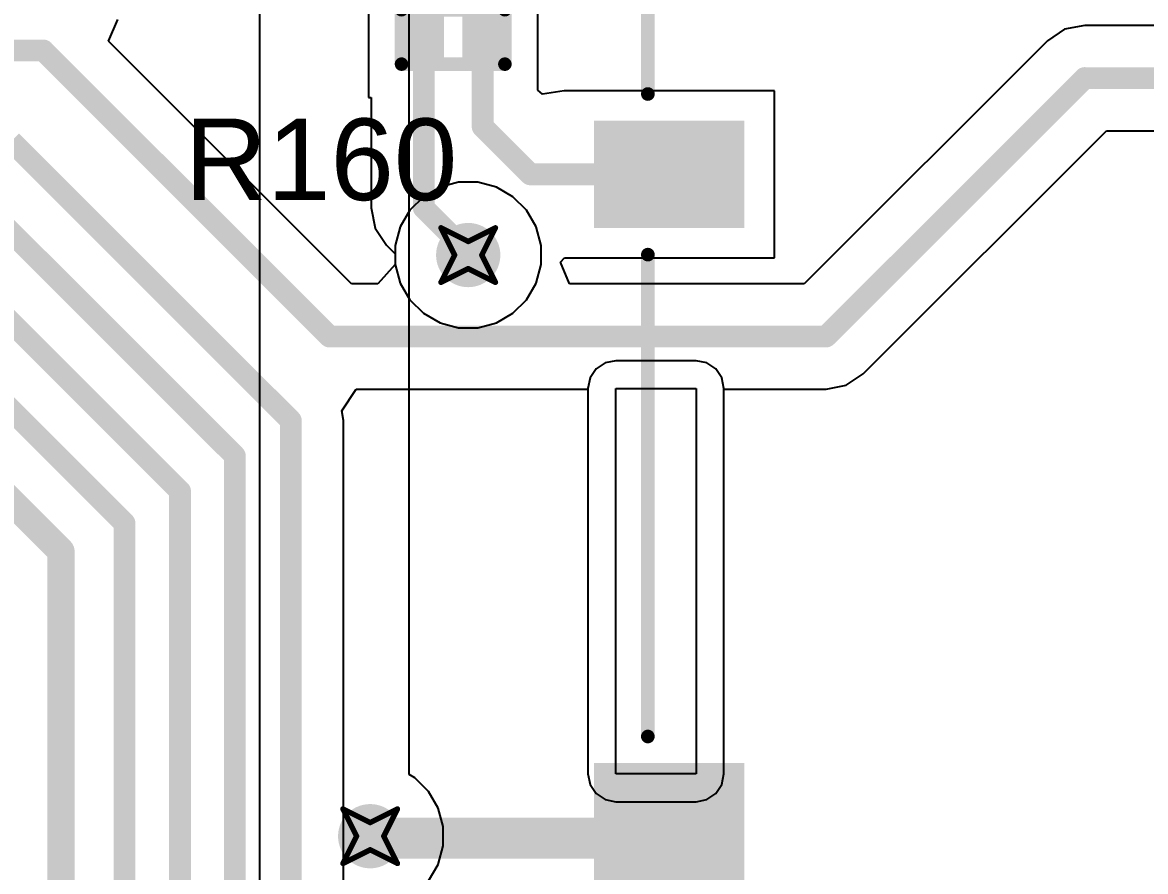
# Model space of a CAD drawing. Header units: inches. Extents: x -36 to 349, y -11 to 240.
# Drawn here: x 122.46 to 132.94, y 56.42 to 64.35 of the extents above; entities that cross this region are included whole.
import ezdxf

# ---------------------------------------------------------------- set-up
doc = ezdxf.new("R2010")
doc.units = ezdxf.units.IN
for name, color, linetype in [('Bottom Layer', 5, 'Continuous'), ('Drill Drawing', 1, 'Continuous'), ('Keep-Out Layer', 6, 'Continuous'), ('Layer 1', 16, 'Continuous'), ('Layer 2', 76, 'Continuous'), ('Top Layer', 1, 'Continuous'), ('Top Overlay', 2, 'Continuous'), ('Top Paste', 8, 'Continuous'), ('Top Solder', 216, 'Continuous'), ('Via Holes', 16, 'Continuous')]:
    doc.layers.add(name, color=color, linetype=linetype)
doc.styles.add('Arial', font='', dxfattribs={"height": 0.2})
doc.styles.get('Arial').set_extended_font_data('Arial')

# ---------------------------------------------------------------- blocks, each defined once
blk = doc.blocks.new('R___0201_222')
at = {"layer": 'Top Layer'}
for points in [[(-0.41, 0.185), (-0.14, 0.185), (-0.14, -0.185), (-0.41, -0.185)], [(0.14, 0.185), (0.41, 0.185), (0.41, -0.185), (0.14, -0.185)]]:
    blk.add_hatch(color=1, dxfattribs=at).paths.add_polyline_path(points)
at = {"layer": 'Top Paste'}
for points in [[(-0.41, 0.185), (-0.14, 0.185), (-0.14, -0.185), (-0.41, -0.185)], [(0.14, 0.185), (0.41, 0.185), (0.41, -0.185), (0.14, -0.185)]]:
    blk.add_hatch(color=8, dxfattribs=at).paths.add_polyline_path(points)
at = {"layer": 'Top Solder'}
for points in [[(-0.465, 0.24), (-0.085, 0.24), (-0.085, -0.24), (-0.465, -0.24)], [(0.085, 0.24), (0.465, 0.24), (0.465, -0.24), (0.085, -0.24)]]:
    blk.add_hatch(color=216, dxfattribs=at).paths.add_polyline_path(points)
at = {"layer": 'Top Overlay'}
for points in [[(0.483, 0.254, 0.127, 0.127, 0), (-0.483, 0.254, 0.127, 0.127, 0)], [(-0.483, 0.254, 0.127, 0.127, 0), (-0.483, -0.254, 0.127, 0.127, 0)], [(0.483, 0.254, 0.127, 0.127, 0), (0.483, -0.254, 0.127, 0.127, 0)], [(0.483, -0.254, 0.127, 0.127, 0), (-0.483, -0.254, 0.127, 0.127, 0)]]:
    blk.add_lwpolyline(points, format="xyseb", dxfattribs=at)
for points in [[(-0.514, 0.254, 0.0635, 0.0635, 1), (-0.451, 0.254, 0.0635, 0.0635, 1)], [(-0.514, 0.254, 0.0635, 0.0635, 1), (-0.451, 0.254, 0.0635, 0.0635, 1)], [(0.451, 0.254, 0.0635, 0.0635, 1), (0.514, 0.254, 0.0635, 0.0635, 1)], [(0.451, 0.254, 0.0635, 0.0635, 1), (0.514, 0.254, 0.0635, 0.0635, 1)], [(-0.514, -0.254, 0.0635, 0.0635, 1), (-0.451, -0.254, 0.0635, 0.0635, 1)], [(-0.514, -0.254, 0.0635, 0.0635, 1), (-0.451, -0.254, 0.0635, 0.0635, 1)], [(0.451, -0.254, 0.0635, 0.0635, 1), (0.514, -0.254, 0.0635, 0.0635, 1)], [(0.451, -0.254, 0.0635, 0.0635, 1), (0.514, -0.254, 0.0635, 0.0635, 1)]]:
    blk.add_lwpolyline(points, format="xyseb", close=True, dxfattribs=at)
blk = doc.blocks.new('DM3BT_DSF_PEJS_332')
at = {"layer": 'Top Layer'}
for points in [[(6.05, 3.85), (7.25, 3.85), (7.25, 2.65), (6.05, 2.65)], [(6.05, -2.55), (7.25, -2.55), (7.25, -3.35), (6.05, -3.35)]]:
    blk.add_hatch(color=1, dxfattribs=at).paths.add_polyline_path(points)
at = {"layer": 'Top Paste'}
for points in [[(6.05, 3.85), (7.25, 3.85), (7.25, 2.65), (6.05, 2.65)], [(6.05, -2.55), (7.25, -2.55), (7.25, -3.35), (6.05, -3.35)]]:
    blk.add_hatch(color=8, dxfattribs=at).paths.add_polyline_path(points)
at = {"layer": 'Top Solder'}
for points in [[(5.948, 3.952), (7.352, 3.952), (7.352, 2.548), (5.948, 2.548)], [(5.948, -2.448), (7.352, -2.448), (7.352, -3.452), (5.948, -3.452)]]:
    blk.add_hatch(color=216, dxfattribs=at).paths.add_polyline_path(points)
at = {"layer": 'Keep-Out Layer'}
for p, q in [((6.4, -0.95), (6.4, 2.65)), ((6.4, 2.65), (7.15, 2.65)), ((7.15, 2.65), (7.15, -0.95)), ((7.15, -0.95), (6.4, -0.95))]:
    blk.add_line(p, q, dxfattribs=at)
at = {"layer": 'Top Overlay'}
for points in [[(6.85, 2.3, 0.127, 0.127, 0), (6.85, -2.2, 0.127, 0.127, 0)], [(6.85, -3.7, 0.127, 0.127, 0), (6.85, -4.65, 0.127, 0.127, 0)]]:
    blk.add_lwpolyline(points, format="xyseb", dxfattribs=at)
for points in [[(6.818, 2.3, 0.0635, 0.0635, 1), (6.882, 2.3, 0.0635, 0.0635, 1)], [(6.818, -2.2, 0.0635, 0.0635, 1), (6.882, -2.2, 0.0635, 0.0635, 1)], [(6.818, -3.7, 0.0635, 0.0635, 1), (6.882, -3.7, 0.0635, 0.0635, 1)]]:
    blk.add_lwpolyline(points, format="xyseb", close=True, dxfattribs=at)

msp = doc.modelspace()

# ---------------------------------------------------------------- hatches: boundary and pattern name
at = {"layer": 'Bottom Layer'}
h = msp.add_hatch(color=5, dxfattribs=at)
edge = h.paths.add_edge_path()
edge.add_arc((126.62, 62.174), 0.3, 0, 360)
h = msp.add_hatch(color=5, dxfattribs=at)
edge = h.paths.add_edge_path()
edge.add_arc((125.705, 56.747), 0.3, 0, 360)
at = {"layer": 'Layer 1'}
h = msp.add_hatch(color=16, dxfattribs=at)
edge = h.paths.add_edge_path()
edge.add_arc((126.62, 62.174), 0.3, 0, 360)
h = msp.add_hatch(color=16, dxfattribs=at)
edge = h.paths.add_edge_path()
edge.add_arc((125.705, 56.747), 0.3, 0, 360)
at = {"layer": 'Layer 2'}
h = msp.add_hatch(color=76, dxfattribs=at)
edge = h.paths.add_edge_path()
edge.add_arc((126.62, 62.174), 0.3, 0, 360)
h = msp.add_hatch(color=76, dxfattribs=at)
edge = h.paths.add_edge_path()
edge.add_arc((125.705, 56.747), 0.3, 0, 360)
at = {"layer": 'Top Layer'}
h = msp.add_hatch(color=1, dxfattribs=at)
edge = h.paths.add_edge_path()
edge.add_arc((126.62, 62.174), 0.3, 0, 360)
h = msp.add_hatch(color=1, dxfattribs=at)
edge = h.paths.add_edge_path()
edge.add_arc((125.705, 56.747), 0.3, 0, 360)
at = {"layer": 'Via Holes'}
h = msp.add_hatch(color=7, dxfattribs=at)
edge = h.paths.add_edge_path()
edge.add_arc((126.62, 62.174), 0.15, 0, 360)
h = msp.add_hatch(color=7, dxfattribs=at)
edge = h.paths.add_edge_path()
edge.add_arc((125.705, 56.747), 0.15, 0, 360)

# ---------------------------------------------------------------- linework, layer by layer
at = {"layer": 'Bottom Layer'}
for p, q in [((126.357, 62.809), (126.202, 62.719)), ((126.53, 62.855), (126.357, 62.809)), ((126.71, 62.855), (126.53, 62.855)), ((126.883, 62.809), (126.71, 62.855)), ((127.038, 62.719), (126.883, 62.809)), ((126.202, 62.719), (126.075, 62.593)), ((127.165, 62.593), (127.038, 62.719)), ((126.075, 62.593), (125.985, 62.437)), ((127.255, 62.437), (127.165, 62.593)), ((125.985, 62.437), (125.939, 62.264)), ((127.301, 62.264), (127.255, 62.437)), ((125.939, 62.264), (125.939, 62.085)), ((127.301, 62.085), (127.301, 62.264)), ((125.939, 62.085), (125.985, 61.912)), ((127.255, 61.912), (127.301, 62.085)), ((125.985, 61.912), (126.075, 61.756)), ((127.165, 61.756), (127.255, 61.912)), ((126.075, 61.756), (126.202, 61.63)), ((127.038, 61.63), (127.165, 61.756)), ((126.202, 61.63), (126.357, 61.54)), ((126.357, 61.54), (126.53, 61.493)), ((126.71, 61.493), (126.883, 61.54)), ((126.883, 61.54), (127.038, 61.63)), ((126.53, 61.493), (126.71, 61.493)), ((127.898, 61.167), (127.814, 61.111)), ((127.997, 61.187), (127.898, 61.167)), ((128.747, 61.187), (127.997, 61.187)), ((128.846, 61.167), (128.747, 61.187)), ((128.93, 61.111), (128.846, 61.167)), ((127.758, 61.027), (127.738, 60.928)), ((127.814, 61.111), (127.758, 61.027)), ((128.986, 61.027), (128.93, 61.111)), ((129.006, 60.928), (128.986, 61.027)), ((127.738, 60.928), (127.738, 57.328)), ((129.006, 57.328), (129.006, 60.928)), ((127.738, 57.328), (127.758, 57.229)), ((128.986, 57.229), (129.006, 57.328)), ((127.758, 57.229), (127.814, 57.145)), ((127.814, 57.145), (127.898, 57.089)), ((128.846, 57.089), (128.93, 57.145)), ((128.93, 57.145), (128.986, 57.229)), ((127.898, 57.089), (127.997, 57.069)), ((127.997, 57.069), (128.747, 57.069)), ((128.747, 57.069), (128.846, 57.089))]:
    msp.add_line(p, q, dxfattribs=at)
at = {"layer": 'Drill Drawing'}
for points in [[(126.366, 62.428, 0.0508, 0.0508, 0), (126.62, 62.301, 0.0508, 0.0508, 0)], [(126.366, 62.428, 0.0508, 0.0508, 0), (126.493, 62.174, 0.0508, 0.0508, 0)], [(126.62, 62.301, 0.0508, 0.0508, 0), (126.874, 62.428, 0.0508, 0.0508, 0)], [(126.747, 62.174, 0.0508, 0.0508, 0), (126.874, 62.428, 0.0508, 0.0508, 0)], [(126.366, 61.92, 0.0508, 0.0508, 0), (126.493, 62.174, 0.0508, 0.0508, 0)], [(126.747, 62.174, 0.0508, 0.0508, 0), (126.874, 61.92, 0.0508, 0.0508, 0)], [(126.366, 61.92, 0.0508, 0.0508, 0), (126.62, 62.047, 0.0508, 0.0508, 0)], [(126.62, 62.047, 0.0508, 0.0508, 0), (126.874, 61.92, 0.0508, 0.0508, 0)], [(125.451, 57.001, 0.0508, 0.0508, 0), (125.705, 56.874, 0.0508, 0.0508, 0)], [(125.451, 57.001, 0.0508, 0.0508, 0), (125.578, 56.747, 0.0508, 0.0508, 0)], [(125.705, 56.874, 0.0508, 0.0508, 0), (125.959, 57.001, 0.0508, 0.0508, 0)], [(125.832, 56.747, 0.0508, 0.0508, 0), (125.959, 57.001, 0.0508, 0.0508, 0)], [(125.451, 56.493, 0.0508, 0.0508, 0), (125.578, 56.747, 0.0508, 0.0508, 0)], [(125.832, 56.747, 0.0508, 0.0508, 0), (125.959, 56.493, 0.0508, 0.0508, 0)], [(125.451, 56.493, 0.0508, 0.0508, 0), (125.705, 56.62, 0.0508, 0.0508, 0)], [(125.705, 56.62, 0.0508, 0.0508, 0), (125.959, 56.493, 0.0508, 0.0508, 0)]]:
    msp.add_lwpolyline(points, format="xyseb", dxfattribs=at)
for points in [[(126.353, 62.428, 0.0254, 0.0254, 1), (126.379, 62.428, 0.0254, 0.0254, 1)], [(126.353, 62.428, 0.0254, 0.0254, 1), (126.379, 62.428, 0.0254, 0.0254, 1)], [(126.861, 62.428, 0.0254, 0.0254, 1), (126.887, 62.428, 0.0254, 0.0254, 1)], [(126.861, 62.428, 0.0254, 0.0254, 1), (126.887, 62.428, 0.0254, 0.0254, 1)], [(126.607, 62.301, 0.0254, 0.0254, 1), (126.633, 62.301, 0.0254, 0.0254, 1)], [(126.607, 62.301, 0.0254, 0.0254, 1), (126.633, 62.301, 0.0254, 0.0254, 1)], [(126.48, 62.174, 0.0254, 0.0254, 1), (126.506, 62.174, 0.0254, 0.0254, 1)], [(126.48, 62.174, 0.0254, 0.0254, 1), (126.506, 62.174, 0.0254, 0.0254, 1)], [(126.734, 62.174, 0.0254, 0.0254, 1), (126.76, 62.174, 0.0254, 0.0254, 1)], [(126.734, 62.174, 0.0254, 0.0254, 1), (126.76, 62.174, 0.0254, 0.0254, 1)], [(126.607, 62.047, 0.0254, 0.0254, 1), (126.633, 62.047, 0.0254, 0.0254, 1)], [(126.607, 62.047, 0.0254, 0.0254, 1), (126.633, 62.047, 0.0254, 0.0254, 1)], [(126.353, 61.92, 0.0254, 0.0254, 1), (126.379, 61.92, 0.0254, 0.0254, 1)], [(126.353, 61.92, 0.0254, 0.0254, 1), (126.379, 61.92, 0.0254, 0.0254, 1)], [(126.861, 61.92, 0.0254, 0.0254, 1), (126.887, 61.92, 0.0254, 0.0254, 1)], [(126.861, 61.92, 0.0254, 0.0254, 1), (126.887, 61.92, 0.0254, 0.0254, 1)], [(125.438, 57.001, 0.0254, 0.0254, 1), (125.464, 57.001, 0.0254, 0.0254, 1)], [(125.438, 57.001, 0.0254, 0.0254, 1), (125.464, 57.001, 0.0254, 0.0254, 1)], [(125.946, 57.001, 0.0254, 0.0254, 1), (125.972, 57.001, 0.0254, 0.0254, 1)], [(125.946, 57.001, 0.0254, 0.0254, 1), (125.972, 57.001, 0.0254, 0.0254, 1)], [(125.692, 56.874, 0.0254, 0.0254, 1), (125.718, 56.874, 0.0254, 0.0254, 1)], [(125.692, 56.874, 0.0254, 0.0254, 1), (125.718, 56.874, 0.0254, 0.0254, 1)], [(125.565, 56.747, 0.0254, 0.0254, 1), (125.591, 56.747, 0.0254, 0.0254, 1)], [(125.565, 56.747, 0.0254, 0.0254, 1), (125.591, 56.747, 0.0254, 0.0254, 1)], [(125.819, 56.747, 0.0254, 0.0254, 1), (125.845, 56.747, 0.0254, 0.0254, 1)], [(125.819, 56.747, 0.0254, 0.0254, 1), (125.845, 56.747, 0.0254, 0.0254, 1)], [(125.692, 56.62, 0.0254, 0.0254, 1), (125.718, 56.62, 0.0254, 0.0254, 1)], [(125.692, 56.62, 0.0254, 0.0254, 1), (125.718, 56.62, 0.0254, 0.0254, 1)], [(125.438, 56.493, 0.0254, 0.0254, 1), (125.464, 56.493, 0.0254, 0.0254, 1)], [(125.438, 56.493, 0.0254, 0.0254, 1), (125.464, 56.493, 0.0254, 0.0254, 1)], [(125.946, 56.493, 0.0254, 0.0254, 1), (125.972, 56.493, 0.0254, 0.0254, 1)], [(125.946, 56.493, 0.0254, 0.0254, 1), (125.972, 56.493, 0.0254, 0.0254, 1)]]:
    msp.add_lwpolyline(points, format="xyseb", close=True, dxfattribs=at)
at = {"layer": 'Layer 1'}
for p, q in [((126.357, 62.809), (126.202, 62.719)), ((126.53, 62.855), (126.357, 62.809)), ((126.71, 62.855), (126.53, 62.855)), ((126.883, 62.809), (126.71, 62.855)), ((127.038, 62.719), (126.883, 62.809)), ((126.202, 62.719), (126.075, 62.593)), ((127.165, 62.593), (127.038, 62.719)), ((126.075, 62.593), (125.985, 62.437)), ((127.255, 62.437), (127.165, 62.593)), ((125.985, 62.437), (125.939, 62.264)), ((127.301, 62.264), (127.255, 62.437)), ((125.939, 62.264), (125.939, 62.085)), ((127.301, 62.085), (127.301, 62.264)), ((125.939, 62.085), (125.985, 61.912)), ((127.255, 61.912), (127.301, 62.085)), ((125.985, 61.912), (126.075, 61.756)), ((127.165, 61.756), (127.255, 61.912)), ((126.075, 61.756), (126.202, 61.63)), ((127.038, 61.63), (127.165, 61.756)), ((126.202, 61.63), (126.357, 61.54)), ((126.357, 61.54), (126.53, 61.493)), ((126.71, 61.493), (126.883, 61.54)), ((126.883, 61.54), (127.038, 61.63)), ((126.53, 61.493), (126.71, 61.493)), ((127.898, 61.167), (127.814, 61.111)), ((127.997, 61.187), (127.898, 61.167)), ((128.747, 61.187), (127.997, 61.187)), ((128.846, 61.167), (128.747, 61.187)), ((128.93, 61.111), (128.846, 61.167)), ((127.758, 61.027), (127.738, 60.928)), ((127.814, 61.111), (127.758, 61.027)), ((128.986, 61.027), (128.93, 61.111)), ((129.006, 60.928), (128.986, 61.027)), ((127.738, 60.928), (127.738, 57.328)), ((129.006, 57.328), (129.006, 60.928)), ((127.738, 57.328), (127.758, 57.229)), ((128.986, 57.229), (129.006, 57.328)), ((127.758, 57.229), (127.814, 57.145)), ((127.814, 57.145), (127.898, 57.089)), ((128.846, 57.089), (128.93, 57.145)), ((128.93, 57.145), (128.986, 57.229)), ((127.898, 57.089), (127.997, 57.069)), ((127.997, 57.069), (128.747, 57.069)), ((128.747, 57.069), (128.846, 57.089))]:
    msp.add_line(p, q, dxfattribs=at)
at = {"layer": 'Layer 2'}
for p, q in [((124.672, 70.137), (124.672, 59.995)), ((126.069, 57.323), (126.069, 64.621)), ((127.898, 61.167), (127.814, 61.111)), ((127.997, 61.187), (127.898, 61.167)), ((128.747, 61.187), (127.997, 61.187)), ((128.846, 61.167), (128.747, 61.187)), ((128.93, 61.111), (128.846, 61.167)), ((127.758, 61.027), (127.738, 60.928)), ((127.814, 61.111), (127.758, 61.027)), ((128.986, 61.027), (128.93, 61.111)), ((129.006, 60.928), (128.986, 61.027)), ((127.738, 60.928), (127.738, 57.328)), ((129.006, 57.328), (129.006, 60.928)), ((124.672, 59.995), (124.672, 43.612)), ((126.123, 57.292), (126.069, 57.323)), ((126.25, 57.165), (126.123, 57.292)), ((127.738, 57.328), (127.758, 57.229)), ((128.986, 57.229), (129.006, 57.328)), ((126.34, 57.01), (126.25, 57.165)), ((127.758, 57.229), (127.814, 57.145)), ((127.814, 57.145), (127.898, 57.089)), ((128.846, 57.089), (128.93, 57.145)), ((128.93, 57.145), (128.986, 57.229)), ((127.898, 57.089), (127.997, 57.069)), ((127.997, 57.069), (128.747, 57.069)), ((128.747, 57.069), (128.846, 57.089)), ((126.386, 56.836), (126.34, 57.01)), ((126.386, 56.657), (126.386, 56.836)), ((126.34, 56.484), (126.386, 56.657)), ((126.25, 56.329), (126.34, 56.484))]:
    msp.add_line(p, q, dxfattribs=at)
at = {"layer": 'Top Layer'}
for p, q in [((125.689, 64.521), (125.689, 63.645)), ((127.271, 63.714), (127.271, 64.571)), ((123.262, 64.173), (123.349, 64.373)), ((132.186, 64.282), (132.027, 64.175)), ((132.375, 64.319), (132.186, 64.282)), ((151.116, 64.319), (132.375, 64.319)), ((125.53, 61.905), (123.262, 64.173)), ((132.027, 64.175), (129.757, 61.905)), ((125.689, 63.645), (125.713, 63.645)), ((125.713, 63.645), (125.713, 62.615)), ((127.313, 63.677), (127.271, 63.714)), ((127.516, 63.709), (127.313, 63.677)), ((129.478, 63.709), (127.516, 63.709)), ((127.516, 63.709), (127.516, 63.709)), ((129.478, 62.147), (129.478, 63.709)), ((130.308, 61.065), (132.579, 63.335)), ((132.579, 63.335), (150.912, 63.335)), ((125.713, 62.615), (125.75, 62.426)), ((125.75, 62.426), (125.857, 62.267)), ((125.857, 62.267), (125.939, 62.185)), ((125.939, 62.185), (125.939, 62.085)), ((125.939, 62.085), (125.777, 61.905)), ((127.481, 62.108), (127.519, 62.147)), ((127.566, 61.905), (127.481, 62.108)), ((127.519, 62.147), (129.478, 62.147)), ((125.777, 61.905), (125.53, 61.905)), ((129.757, 61.905), (127.566, 61.905)), ((130.149, 60.958), (130.308, 61.065)), ((125.439, 60.718), (125.575, 60.921)), ((125.575, 60.921), (127.738, 60.921)), ((127.738, 60.921), (127.738, 57.328)), ((129.006, 57.328), (129.006, 60.921)), ((129.006, 60.921), (129.961, 60.921)), ((129.961, 60.921), (130.149, 60.958)), ((125.457, 60.628), (125.439, 60.718)), ((125.457, 48.47), (125.457, 60.628)), ((127.738, 57.328), (127.758, 57.229)), ((128.986, 57.229), (129.006, 57.328)), ((127.758, 57.229), (127.814, 57.145)), ((127.814, 57.145), (127.898, 57.089)), ((128.846, 57.089), (128.93, 57.145)), ((128.93, 57.145), (128.986, 57.229)), ((127.898, 57.089), (127.997, 57.069)), ((127.997, 57.069), (128.747, 57.069)), ((128.747, 57.069), (128.846, 57.089))]:
    msp.add_line(p, q, dxfattribs=at)
for points in [[(126.755, 64.211, 0.203, 0.203, 0), (126.755, 65.202, 0.203, 0.203, 0)], [(126.205, 62.615, 0.203, 0.203, 0), (126.205, 64.211, 0.203, 0.203, 0)], [(126.755, 63.373, 0.203, 0.203, 0), (126.755, 64.211, 0.203, 0.203, 0)], [(103.387, 64.084, 0.203, 0.203, 0), (122.655, 64.084, 0.203, 0.203, 0)], [(122.655, 64.084, 0.203, 0.203, 0), (125.326, 61.413, 0.203, 0.203, 0)], [(129.961, 61.413, 0.203, 0.203, 0), (132.375, 63.827, 0.203, 0.203, 0)], [(132.375, 63.827, 0.203, 0.203, 0), (151.116, 63.827, 0.203, 0.203, 0)], [(126.755, 63.373, 0.203, 0.203, 0), (127.2, 62.928, 0.203, 0.203, 0)], [(122.355, 63.238, 0.203, 0.203, 0), (124.965, 60.628, 0.203, 0.203, 0)], [(127.2, 62.928, 0.203, 0.203, 0), (128.497, 62.928, 0.203, 0.203, 0)], [(122.053, 62.688, 0.203, 0.203, 0), (124.442, 60.299, 0.203, 0.203, 0)], [(126.205, 62.615, 0.203, 0.203, 0), (126.62, 62.2, 0.203, 0.203, 0)], [(121.724, 62.174, 0.203, 0.203, 0), (123.93, 59.969, 0.203, 0.203, 0)], [(126.62, 62.174, 0.203, 0.203, 0), (126.62, 62.2, 0.203, 0.203, 0)], [(121.638, 61.444, 0.203, 0.203, 0), (123.411, 59.671, 0.203, 0.203, 0)], [(125.326, 61.413, 0.203, 0.203, 0), (129.961, 61.413, 0.203, 0.203, 0)], [(121.277, 60.951, 0.254, 0.254, 0), (122.819, 59.409, 0.254, 0.254, 0)], [(124.965, 48.267, 0.203, 0.203, 0), (124.965, 60.628, 0.203, 0.203, 0)], [(124.442, 48.05, 0.203, 0.203, 0), (124.442, 60.299, 0.203, 0.203, 0)], [(123.93, 47.838, 0.203, 0.203, 0), (123.93, 59.969, 0.203, 0.203, 0)], [(123.411, 47.623, 0.203, 0.203, 0), (123.411, 59.671, 0.203, 0.203, 0)], [(122.819, 47.376, 0.254, 0.254, 0), (122.819, 59.409, 0.254, 0.254, 0)], [(125.724, 56.728, 0.381, 0.381, -0.414214), (125.705, 56.747, 0.381, 0.381, 0)], [(125.724, 56.728, 0.381, 0.381, 0), (128.497, 56.728, 0.381, 0.381, 0)]]:
    msp.add_lwpolyline(points, format="xyseb", dxfattribs=at)
for points in [[(126.154, 64.211, 0.102, 0.102, 1), (126.256, 64.211, 0.102, 0.102, 1)], [(126.704, 64.211, 0.102, 0.102, 1), (126.806, 64.211, 0.102, 0.102, 1)], [(126.704, 64.211, 0.102, 0.102, 1), (126.806, 64.211, 0.102, 0.102, 1)], [(122.604, 64.084, 0.102, 0.102, 1), (122.706, 64.084, 0.102, 0.102, 1)], [(122.604, 64.084, 0.102, 0.102, 1), (122.706, 64.084, 0.102, 0.102, 1)], [(132.324, 63.827, 0.102, 0.102, 1), (132.426, 63.827, 0.102, 0.102, 1)], [(132.324, 63.827, 0.102, 0.102, 1), (132.426, 63.827, 0.102, 0.102, 1)], [(126.704, 63.373, 0.102, 0.102, 1), (126.806, 63.373, 0.102, 0.102, 1)], [(126.704, 63.373, 0.102, 0.102, 1), (126.806, 63.373, 0.102, 0.102, 1)], [(127.149, 62.928, 0.102, 0.102, 1), (127.251, 62.928, 0.102, 0.102, 1)], [(127.149, 62.928, 0.102, 0.102, 1), (127.251, 62.928, 0.102, 0.102, 1)], [(128.446, 62.928, 0.102, 0.102, 1), (128.548, 62.928, 0.102, 0.102, 1)], [(126.154, 62.615, 0.102, 0.102, 1), (126.256, 62.615, 0.102, 0.102, 1)], [(126.154, 62.615, 0.102, 0.102, 1), (126.256, 62.615, 0.102, 0.102, 1)], [(126.569, 62.2, 0.102, 0.102, 1), (126.671, 62.2, 0.102, 0.102, 1)], [(126.569, 62.2, 0.102, 0.102, 1), (126.671, 62.2, 0.102, 0.102, 1)], [(126.569, 62.174, 0.102, 0.102, 1), (126.671, 62.174, 0.102, 0.102, 1)], [(125.275, 61.413, 0.102, 0.102, 1), (125.377, 61.413, 0.102, 0.102, 1)], [(125.275, 61.413, 0.102, 0.102, 1), (125.377, 61.413, 0.102, 0.102, 1)], [(129.91, 61.413, 0.102, 0.102, 1), (130.011, 61.413, 0.102, 0.102, 1)], [(129.91, 61.413, 0.102, 0.102, 1), (130.011, 61.413, 0.102, 0.102, 1)], [(124.914, 60.628, 0.102, 0.102, 1), (125.015, 60.628, 0.102, 0.102, 1)], [(124.914, 60.628, 0.102, 0.102, 1), (125.015, 60.628, 0.102, 0.102, 1)], [(124.391, 60.299, 0.102, 0.102, 1), (124.492, 60.299, 0.102, 0.102, 1)], [(124.391, 60.299, 0.102, 0.102, 1), (124.492, 60.299, 0.102, 0.102, 1)], [(123.879, 59.969, 0.102, 0.102, 1), (123.981, 59.969, 0.102, 0.102, 1)], [(123.879, 59.969, 0.102, 0.102, 1), (123.981, 59.969, 0.102, 0.102, 1)], [(123.36, 59.671, 0.102, 0.102, 1), (123.462, 59.671, 0.102, 0.102, 1)], [(123.36, 59.671, 0.102, 0.102, 1), (123.462, 59.671, 0.102, 0.102, 1)], [(122.755, 59.409, 0.127, 0.127, 1), (122.882, 59.409, 0.127, 0.127, 1)], [(122.755, 59.409, 0.127, 0.127, 1), (122.882, 59.409, 0.127, 0.127, 1)], [(125.61, 56.747, 0.191, 0.191, 1), (125.8, 56.747, 0.191, 0.191, 1)], [(125.629, 56.728, 0.191, 0.191, 1), (125.819, 56.728, 0.191, 0.191, 1)], [(125.629, 56.728, 0.191, 0.191, 1), (125.819, 56.728, 0.191, 0.191, 1)], [(128.402, 56.728, 0.191, 0.191, 1), (128.592, 56.728, 0.191, 0.191, 1)]]:
    msp.add_lwpolyline(points, format="xyseb", close=True, dxfattribs=at)

# ---------------------------------------------------------------- block references
at = {"rotation": 180}
for name, p in [('DM3BT_DSF_PEJS_332', (135.147, 59.978)), ('R___0201_222', (126.48, 64.211))]:
    msp.add_blockref(name, p, dxfattribs=at)

# ---------------------------------------------------------------- texts
at = {"layer": 'Top Overlay', "style": 'Arial'}
msp.add_text('R160', height=0.762, dxfattribs=at).set_placement((123.974, 62.687))

doc.saveas('drawing.dxf')
